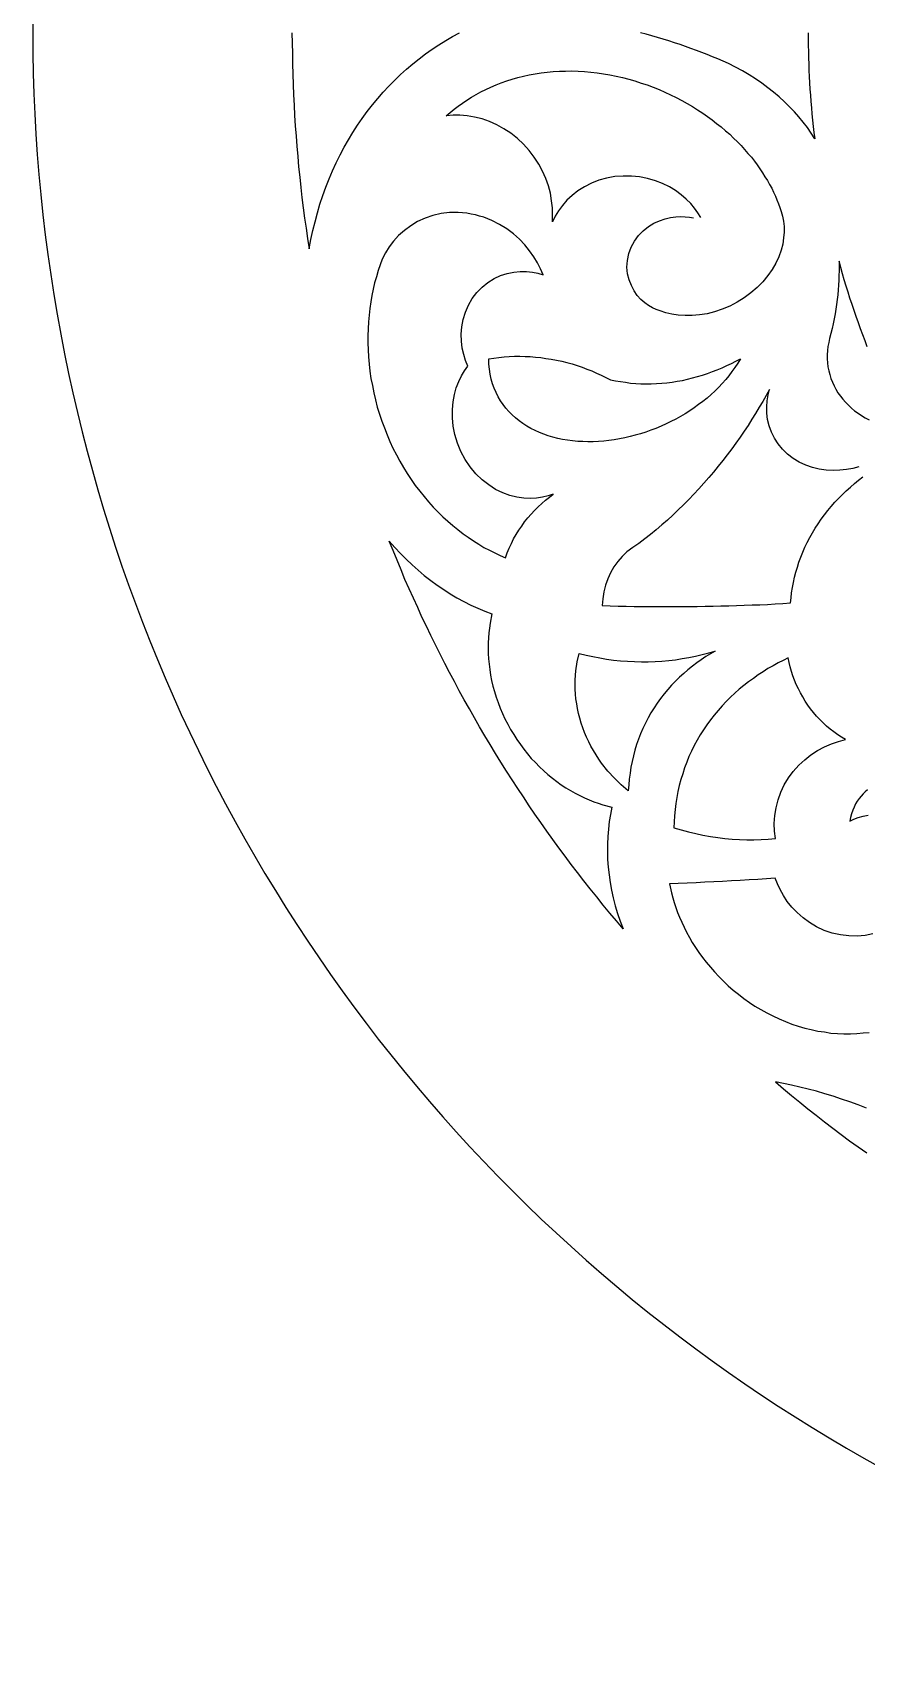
# Model space of a CAD drawing. Extents: x -1903 to -234, y -575 to 545.
# Drawn here: x -614.1 to -517.3, y -155.8 to 34.2 of the extents above; entities that cross this region are included whole.
import ezdxf

# ---------------------------------------------------------------- set-up
doc = ezdxf.new("R2010")
doc.units = 0
doc.layers.add('LAYER_1', color=18, linetype='CONTINUOUS')

msp = doc.modelspace()

# ---------------------------------------------------------------- linework, layer by layer
at = {"layer": 'LAYER_1'}
msp.add_lwpolyline([(-424.07, 224.18, 0.414214), (-614.07, 34.18, 0.414214), (-424.07, -155.82, 0.414214), (-234.07, 34.18, 0.414214)], format="xyb", close=True, dxfattribs=at)
for points in [[(-583.98, 34.17), (-583.96, 32.97), (-583.94, 31.78), (-583.92, 30.58), (-583.9, 29.38), (-583.85, 28.18), (-583.8, 26.99), (-583.74, 25.79), (-583.69, 24.59), (-583.61, 23.4), (-583.51, 22.2), (-583.42, 21.01), (-583.32, 19.81), (-583.21, 18.62), (-583.08, 17.43), (-582.95, 16.24), (-582.82, 15.05), (-582.68, 13.86), (-582.51, 12.67), (-582.34, 11.49), (-582.17, 10.3), (-582, 9.11), (-581.79, 10.18), (-581.56, 11.23), (-581.3, 12.26), (-581.03, 13.29), (-580.74, 14.29), (-580.4, 15.28), (-580.04, 16.26), (-579.66, 17.22), (-579.26, 18.17), (-578.84, 19.09), (-578.39, 20), (-577.91, 20.89), (-577.41, 21.76), (-576.9, 22.61), (-576.37, 23.44), (-575.82, 24.25), (-575.24, 25.04), (-574.64, 25.81), (-574.02, 26.55), (-573.39, 27.28), (-572.74, 27.98), (-572.07, 28.66), (-571.4, 29.32), (-570.69, 29.95), (-569.97, 30.56), (-569.23, 31.15), (-568.47, 31.72), (-567.71, 32.26), (-566.93, 32.77), (-566.14, 33.27), (-565.34, 33.73), (-564.53, 34.18)], [(-524.08, 34.18), (-524.06, 33.45), (-524.05, 32.72), (-524.04, 32), (-524.03, 31.27), (-524, 30.55), (-523.97, 29.82), (-523.93, 29.1), (-523.9, 28.38), (-523.86, 27.65), (-523.8, 26.93), (-523.74, 26.2), (-523.69, 25.48), (-523.63, 24.76), (-523.55, 24.04), (-523.47, 23.32), (-523.39, 22.6), (-523.31, 21.87), (-523.71, 22.53), (-524.15, 23.17), (-524.63, 23.79), (-525.14, 24.41), (-525.66, 25.01), (-526.22, 25.6), (-526.81, 26.17), (-527.43, 26.73), (-528.08, 27.27), (-528.75, 27.8), (-529.45, 28.32), (-530.17, 28.82), (-530.92, 29.3), (-531.69, 29.76), (-532.49, 30.2), (-533.32, 30.62), (-533.94, 30.88), (-534.54, 31.14), (-535.16, 31.39), (-535.78, 31.64), (-536.41, 31.88), (-537.03, 32.13), (-537.67, 32.35), (-538.3, 32.59), (-538.94, 32.8), (-539.59, 33.02), (-540.23, 33.23), (-540.88, 33.43), (-541.54, 33.63), (-542.2, 33.82), (-542.86, 34), (-543.52, 34.18)], [(-536.54, 12.74), (-536.86, 13.28), (-537.24, 13.82), (-537.69, 14.36), (-538.21, 14.88), (-538.8, 15.38), (-539.46, 15.86), (-540.18, 16.29), (-540.96, 16.68), (-541.8, 17.01), (-542.7, 17.27), (-543.63, 17.45), (-544.59, 17.55), (-545.55, 17.56), (-546.52, 17.49), (-547.46, 17.32), (-548.37, 17.06), (-549.23, 16.72), (-550.04, 16.31), (-550.79, 15.84), (-551.46, 15.31), (-552.07, 14.74), (-552.6, 14.14), (-553.05, 13.52), (-553.43, 12.89), (-553.74, 12.25), (-553.73, 13.04), (-553.76, 13.86), (-553.84, 14.69), (-553.99, 15.55), (-554.22, 16.41), (-554.53, 17.26), (-554.9, 18.12), (-555.34, 18.95), (-555.86, 19.76), (-556.45, 20.53), (-557.11, 21.25), (-557.82, 21.91), (-558.58, 22.52), (-559.38, 23.05), (-560.21, 23.51), (-561.06, 23.88), (-561.92, 24.18), (-562.79, 24.4), (-563.64, 24.55), (-564.48, 24.62), (-565.29, 24.62), (-566.07, 24.56), (-565.62, 24.93), (-565.17, 25.31), (-564.68, 25.67), (-564.19, 26.03), (-563.67, 26.37), (-563.15, 26.7), (-562.6, 27.01), (-562.05, 27.32), (-561.48, 27.6), (-560.9, 27.88), (-560.29, 28.13), (-559.69, 28.38), (-559.06, 28.59), (-558.42, 28.8), (-557.77, 28.98), (-557.11, 29.15), (-556.44, 29.29), (-555.76, 29.43), (-555.06, 29.52), (-554.37, 29.62), (-553.65, 29.67), (-552.94, 29.73), (-552.22, 29.74), (-551.49, 29.75), (-550.76, 29.72), (-550.03, 29.68), (-549.29, 29.61), (-548.55, 29.53), (-547.81, 29.41), (-547.08, 29.3), (-546.35, 29.14), (-545.61, 28.98), (-544.89, 28.78), (-544.17, 28.59), (-543.46, 28.35), (-542.75, 28.12), (-542.06, 27.85), (-541.37, 27.58), (-540.71, 27.28), (-540.04, 26.98), (-539.39, 26.65), (-538.74, 26.32), (-538.12, 25.97), (-537.49, 25.62), (-536.9, 25.24), (-536.31, 24.86), (-535.76, 24.47), (-535.21, 24.07), (-534.69, 23.66), (-534.15, 23.25), (-533.66, 22.82), (-533.17, 22.4), (-532.72, 21.96), (-532.26, 21.53), (-531.85, 21.09), (-531.44, 20.64), (-531.05, 20.19), (-530.66, 19.75), (-530.31, 19.29), (-529.97, 18.84), (-529.66, 18.39), (-529.35, 17.93), (-529.08, 17.48), (-528.79, 17.03), (-528.54, 16.58), (-528.3, 16.13), (-528.08, 15.68), (-527.87, 15.23), (-527.69, 14.78), (-527.51, 14.34), (-527.35, 13.9), (-527.19, 13.46), (-527.03, 12.91), (-526.92, 12.32), (-526.87, 11.7), (-526.86, 11.05), (-526.91, 10.37), (-527.02, 9.67), (-527.21, 8.94), (-527.48, 8.2), (-527.83, 7.46), (-528.25, 6.72), (-528.75, 6), (-529.33, 5.29), (-529.99, 4.62), (-530.71, 3.99), (-531.48, 3.42), (-532.3, 2.91), (-533.16, 2.47), (-534.03, 2.1), (-534.92, 1.8), (-535.8, 1.58), (-536.68, 1.44), (-537.53, 1.37), (-538.35, 1.37), (-539.14, 1.42), (-539.89, 1.54), (-540.59, 1.7), (-541.26, 1.9), (-541.69, 2.06), (-542.13, 2.27), (-542.58, 2.53), (-543.04, 2.85), (-543.48, 3.24), (-543.9, 3.7), (-544.27, 4.23), (-544.59, 4.84), (-544.85, 5.5), (-545.02, 6.22), (-545.1, 6.98), (-545.05, 7.77), (-544.88, 8.55), (-544.6, 9.3), (-544.23, 10.01), (-543.76, 10.65), (-543.21, 11.21), (-542.61, 11.69), (-541.98, 12.08), (-541.32, 12.37), (-540.68, 12.59), (-540.05, 12.74), (-539.44, 12.82), (-538.87, 12.85), (-538.34, 12.83), (-537.84, 12.78), (-537.39, 12.7)], [(-517.2, -2.25), (-517.46, -1.55), (-517.73, -0.85), (-517.99, -0.16), (-518.24, 0.54), (-518.49, 1.25), (-518.73, 1.96), (-518.97, 2.66), (-519.21, 3.37), (-519.43, 4.08), (-519.65, 4.79), (-519.87, 5.51), (-520.08, 6.22), (-520.28, 6.94), (-520.48, 7.66), (-520.48, 7.11), (-520.47, 6.56), (-520.49, 6.01), (-520.5, 5.46), (-520.53, 4.9), (-520.57, 4.35), (-520.63, 3.79), (-520.69, 3.23), (-520.77, 2.67), (-520.84, 2.11), (-520.94, 1.55), (-521.04, 0.98), (-521.16, 0.42), (-521.28, -0.15), (-521.43, -0.71), (-521.57, -1.28), (-521.68, -1.75), (-521.77, -2.23), (-521.83, -2.7), (-521.86, -3.18), (-521.86, -3.65), (-521.83, -4.12), (-521.77, -4.58), (-521.68, -5.03), (-521.56, -5.48), (-521.42, -5.92), (-521.25, -6.35), (-521.06, -6.77), (-520.84, -7.18), (-520.61, -7.58), (-520.33, -7.97), (-520.04, -8.34), (-519.73, -8.69), (-519.39, -9.04), (-519.04, -9.36), (-518.67, -9.67), (-518.28, -9.96), (-517.87, -10.24), (-517.44, -10.49), (-516.99, -10.72)], [(-518.18, -16.18), (-518.88, -16.37), (-519.62, -16.5), (-520.38, -16.59), (-521.17, -16.62), (-521.98, -16.58), (-522.78, -16.46), (-523.58, -16.27), (-524.35, -16), (-525.1, -15.64), (-525.8, -15.21), (-526.45, -14.71), (-527.04, -14.15), (-527.55, -13.52), (-527.98, -12.85), (-528.32, -12.15), (-528.59, -11.42), (-528.77, -10.69), (-528.86, -9.95), (-528.88, -9.23), (-528.83, -8.52), (-528.72, -7.85), (-528.56, -7.2), (-528.95, -7.89), (-529.33, -8.59), (-529.75, -9.28), (-530.16, -9.98), (-530.6, -10.67), (-531.04, -11.37), (-531.51, -12.06), (-531.97, -12.75), (-532.46, -13.43), (-532.94, -14.11), (-533.46, -14.78), (-533.97, -15.46), (-534.51, -16.12), (-535.04, -16.79), (-535.6, -17.44), (-536.16, -18.09), (-536.75, -18.73), (-537.33, -19.36), (-537.93, -19.98), (-538.53, -20.59), (-539.15, -21.19), (-539.77, -21.78), (-540.41, -22.36), (-541.05, -22.93), (-541.71, -23.48), (-542.37, -24.02), (-543.04, -24.54), (-543.72, -25.07), (-544.41, -25.56), (-545.11, -26.05), (-545.65, -26.57), (-546.15, -27.15), (-546.61, -27.79), (-547.01, -28.47), (-547.33, -29.18), (-547.59, -29.93), (-547.78, -30.7), (-547.91, -31.49), (-547.96, -32.28), (-547.04, -32.31), (-546.12, -32.34), (-545.2, -32.36), (-544.27, -32.38), (-543.35, -32.38), (-542.42, -32.38), (-541.5, -32.4), (-540.58, -32.4), (-539.67, -32.4), (-538.76, -32.4), (-537.85, -32.39), (-536.94, -32.38), (-536.03, -32.37), (-535.11, -32.35), (-534.2, -32.33), (-533.29, -32.3), (-532.39, -32.27), (-531.48, -32.24), (-530.58, -32.21), (-529.69, -32.18), (-528.79, -32.14), (-527.89, -32.09), (-527, -32.04), (-526.1, -31.98), (-526.04, -31.38), (-525.99, -30.79), (-525.89, -30.2), (-525.78, -29.6), (-525.64, -29), (-525.5, -28.41), (-525.31, -27.82), (-525.13, -27.23), (-524.91, -26.65), (-524.69, -26.08), (-524.44, -25.51), (-524.18, -24.95), (-523.88, -24.4), (-523.58, -23.85), (-523.24, -23.31), (-522.9, -22.78), (-522.54, -22.26), (-522.17, -21.75), (-521.78, -21.26), (-521.38, -20.77), (-520.96, -20.3), (-520.53, -19.84), (-520.09, -19.4), (-519.64, -18.96), (-519.17, -18.54), (-518.7, -18.13), (-518.22, -17.74), (-517.73, -17.35)], [(-517.16, -53.68), (-517.43, -53.9), (-517.69, -54.13), (-517.93, -54.39), (-518.16, -54.67), (-518.37, -54.98), (-518.56, -55.3), (-518.73, -55.66), (-518.89, -56.03), (-519.02, -56.43), (-519.14, -56.86), (-519.23, -57.31), (-518.77, -57.08), (-518.25, -56.89), (-517.7, -56.73), (-517.09, -56.62)], [(-516.55, -70.36), (-517.45, -70.55), (-518.39, -70.64), (-519.36, -70.62), (-520.32, -70.5), (-521.28, -70.28), (-522.21, -69.97), (-523.08, -69.55), (-523.9, -69.06), (-524.66, -68.51), (-525.35, -67.91), (-525.96, -67.27), (-526.49, -66.6), (-526.94, -65.92), (-527.32, -65.24), (-527.63, -64.57), (-527.88, -63.91), (-528.9, -63.99), (-529.91, -64.05), (-530.92, -64.11), (-531.94, -64.17), (-532.97, -64.23), (-533.99, -64.29), (-535.03, -64.35), (-536.06, -64.39), (-537.08, -64.44), (-538.11, -64.48), (-539.14, -64.52), (-540.18, -64.55), (-539.94, -65.63), (-539.78, -66.19), (-539.62, -66.74), (-539.43, -67.31), (-539.23, -67.88), (-538.99, -68.45), (-538.74, -69.02), (-538.46, -69.61), (-538.17, -70.19), (-537.84, -70.78), (-537.52, -71.36), (-537.14, -71.95), (-536.76, -72.53), (-536.33, -73.1), (-535.9, -73.67), (-535.42, -74.23), (-534.95, -74.79), (-534.43, -75.34), (-533.91, -75.88), (-533.34, -76.39), (-532.76, -76.9), (-532.15, -77.38), (-531.54, -77.87), (-530.89, -78.32), (-530.25, -78.76), (-529.56, -79.16), (-528.87, -79.55), (-528.15, -79.9), (-527.44, -80.25), (-526.7, -80.54), (-525.97, -80.84), (-525.22, -81.08), (-524.46, -81.31), (-523.7, -81.48), (-522.94, -81.65), (-522.18, -81.76), (-521.42, -81.88), (-520.67, -81.93), (-519.92, -81.98), (-519.17, -81.96), (-518.42, -81.94), (-517.7, -81.87), (-516.98, -81.8)], [(-517.3, -90.6), (-518.25, -90.23), (-519.21, -89.88), (-520.19, -89.55), (-521.15, -89.22), (-522.12, -88.92), (-523.1, -88.64), (-524.07, -88.39), (-525.04, -88.16), (-526, -87.94), (-526.94, -87.73), (-527.87, -87.56), (-526.94, -88.35), (-526, -89.14), (-525.05, -89.9), (-524.09, -90.66), (-523.14, -91.42), (-522.18, -92.18), (-521.2, -92.91), (-520.22, -93.64), (-519.25, -94.37), (-518.27, -95.1), (-517.27, -95.8)]]:
    msp.add_lwpolyline(points, dxfattribs=at)
for points in [[(-554.83, 6.09), (-555.12, 6.78), (-555.48, 7.48), (-555.91, 8.18), (-556.41, 8.87), (-556.96, 9.56), (-557.58, 10.22), (-558.28, 10.84), (-559.05, 11.42), (-559.89, 11.94), (-560.78, 12.39), (-561.72, 12.77), (-562.2, 12.91), (-562.69, 13.06), (-563.18, 13.15), (-563.68, 13.25), (-564.18, 13.29), (-564.69, 13.34), (-565.19, 13.33), (-565.69, 13.32), (-566.68, 13.2), (-567.63, 12.98), (-568.54, 12.67), (-569.4, 12.27), (-570.2, 11.79), (-570.94, 11.24), (-571.6, 10.64), (-572.18, 10), (-572.69, 9.33), (-573.13, 8.63), (-573.51, 7.93), (-573.75, 7.26), (-573.98, 6.58), (-574.19, 5.88), (-574.39, 5.17), (-574.54, 4.44), (-574.7, 3.71), (-574.82, 2.95), (-574.94, 2.19), (-575.03, 1.41), (-575.11, 0.63), (-575.15, -0.17), (-575.17, -0.97), (-575.16, -1.79), (-575.14, -2.61), (-575.09, -3.43), (-575.04, -4.26), (-574.93, -5.09), (-574.81, -5.92), (-574.65, -6.76), (-574.49, -7.59), (-574.29, -8.42), (-574.09, -9.25), (-573.83, -10.06), (-573.56, -10.87), (-573.25, -11.67), (-572.95, -12.47), (-572.61, -13.25), (-572.27, -14.03), (-571.86, -14.78), (-571.46, -15.53), (-571.03, -16.25), (-570.6, -16.97), (-570.14, -17.66), (-569.67, -18.35), (-569.16, -19), (-568.65, -19.64), (-568.12, -20.25), (-567.59, -20.85), (-567.04, -21.42), (-566.49, -21.98), (-565.91, -22.49), (-565.32, -23), (-564.72, -23.47), (-564.13, -23.94), (-563.52, -24.36), (-562.92, -24.78), (-562.31, -25.16), (-561.7, -25.53), (-561.07, -25.86), (-560.45, -26.18), (-559.83, -26.46), (-559.2, -26.74), (-558.99, -26.18), (-558.77, -25.63), (-558.51, -25.09), (-558.26, -24.55), (-557.96, -24.04), (-557.66, -23.53), (-557.32, -23.05), (-556.98, -22.56), (-556.61, -22.11), (-556.23, -21.66), (-555.83, -21.24), (-555.42, -20.82), (-554.99, -20.44), (-554.56, -20.06), (-554.1, -19.72), (-553.65, -19.37), (-554.25, -19.56), (-554.89, -19.71), (-555.58, -19.81), (-556.31, -19.85), (-557.07, -19.81), (-557.87, -19.7), (-558.69, -19.5), (-559.52, -19.2), (-560.34, -18.8), (-561.14, -18.29), (-561.91, -17.69), (-562.64, -16.98), (-563.31, -16.2), (-563.89, -15.33), (-564.38, -14.4), (-564.77, -13.44), (-565.07, -12.45), (-565.27, -11.47), (-565.36, -10.49), (-565.35, -9.55), (-565.27, -8.65), (-565.12, -7.8), (-564.91, -7.02), (-564.63, -6.29), (-564.31, -5.63), (-563.96, -5.03), (-563.58, -4.49), (-563.84, -3.85), (-564.05, -3.15), (-564.22, -2.4), (-564.32, -1.61), (-564.33, -0.78), (-564.26, 0.07), (-564.1, 0.92), (-563.85, 1.77), (-563.51, 2.58), (-563.07, 3.35), (-562.53, 4.06), (-561.91, 4.68), (-561.24, 5.22), (-560.52, 5.66), (-559.77, 6.01), (-559, 6.25), (-558.24, 6.41), (-557.49, 6.48), (-556.77, 6.47), (-556.08, 6.4), (-555.43, 6.27)], [(-531.93, -3.65), (-532.24, -4.15), (-532.56, -4.65), (-532.91, -5.14), (-533.26, -5.61), (-533.64, -6.07), (-534.04, -6.52), (-534.45, -6.96), (-534.89, -7.39), (-535.34, -7.8), (-535.8, -8.2), (-536.28, -8.59), (-536.78, -8.97), (-537.28, -9.33), (-537.8, -9.68), (-538.33, -10.02), (-538.88, -10.34), (-539.43, -10.64), (-539.99, -10.94), (-540.56, -11.21), (-541.14, -11.47), (-541.73, -11.72), (-542.32, -11.94), (-542.92, -12.15), (-543.52, -12.35), (-544.13, -12.52), (-544.74, -12.68), (-545.35, -12.82), (-545.96, -12.95), (-546.58, -13.05), (-547.19, -13.13), (-547.8, -13.2), (-548.41, -13.25), (-549.02, -13.27), (-549.63, -13.28), (-550.23, -13.26), (-550.82, -13.23), (-551.41, -13.18), (-552, -13.1), (-552.57, -13), (-553.14, -12.89), (-553.69, -12.75), (-554.24, -12.59), (-554.76, -12.4), (-555.27, -12.2), (-555.77, -11.97), (-556.25, -11.72), (-556.72, -11.45), (-557.17, -11.16), (-557.61, -10.85), (-558.03, -10.51), (-558.42, -10.16), (-558.8, -9.78), (-559.15, -9.38), (-559.47, -8.96), (-559.76, -8.52), (-560.03, -8.06), (-560.28, -7.57), (-560.5, -7.07), (-560.69, -6.55), (-560.85, -6.01), (-560.98, -5.45), (-561.07, -4.87), (-561.12, -4.27), (-561.14, -3.65), (-560.55, -3.57), (-559.96, -3.48), (-559.36, -3.43), (-558.76, -3.38), (-558.15, -3.36), (-557.55, -3.35), (-556.93, -3.37), (-556.32, -3.39), (-555.71, -3.45), (-555.1, -3.5), (-554.5, -3.6), (-553.89, -3.69), (-553.28, -3.81), (-552.67, -3.94), (-552.07, -4.09), (-551.47, -4.25), (-550.89, -4.44), (-550.31, -4.62), (-549.74, -4.84), (-549.17, -5.06), (-548.62, -5.3), (-548.08, -5.54), (-547.55, -5.81), (-547.02, -6.08), (-546.43, -6.19), (-545.85, -6.3), (-545.26, -6.38), (-544.67, -6.46), (-544.07, -6.5), (-543.48, -6.54), (-542.88, -6.55), (-542.27, -6.55), (-541.67, -6.52), (-541.07, -6.49), (-540.47, -6.42), (-539.86, -6.35), (-539.27, -6.25), (-538.67, -6.15), (-538.08, -6.01), (-537.48, -5.87), (-536.9, -5.71), (-536.32, -5.54), (-535.75, -5.34), (-535.18, -5.14), (-534.62, -4.92), (-534.06, -4.69), (-533.52, -4.44), (-532.98, -4.19), (-532.46, -3.92)], [(-572.7, -24.8), (-572.05, -25.53), (-571.39, -26.23), (-570.72, -26.91), (-570.04, -27.56), (-569.34, -28.19), (-568.62, -28.8), (-567.88, -29.37), (-567.13, -29.91), (-566.37, -30.43), (-565.61, -30.92), (-564.83, -31.38), (-564.04, -31.82), (-563.23, -32.22), (-562.42, -32.59), (-561.6, -32.93), (-560.77, -33.25), (-560.99, -34.32), (-561.07, -34.89), (-561.15, -35.45), (-561.19, -36.03), (-561.22, -36.62), (-561.21, -37.22), (-561.21, -37.83), (-561.16, -38.45), (-561.11, -39.07), (-561.03, -39.71), (-560.94, -40.34), (-560.81, -40.99), (-560.66, -41.63), (-560.47, -42.26), (-560.28, -42.91), (-560.05, -43.54), (-559.81, -44.18), (-559.54, -44.81), (-559.27, -45.44), (-558.94, -46.05), (-558.61, -46.66), (-558.24, -47.25), (-557.87, -47.83), (-557.47, -48.4), (-557.07, -48.96), (-556.64, -49.49), (-556.2, -50.02), (-555.73, -50.51), (-555.25, -50.99), (-554.76, -51.44), (-554.27, -51.89), (-553.76, -52.3), (-553.25, -52.71), (-552.73, -53.07), (-552.2, -53.43), (-551.66, -53.74), (-551.12, -54.05), (-550.58, -54.32), (-550.04, -54.59), (-549.5, -54.81), (-548.96, -55.04), (-548.43, -55.22), (-547.9, -55.4), (-546.84, -55.67), (-547.01, -56.51), (-547.15, -57.35), (-547.25, -58.21), (-547.32, -59.08), (-547.36, -59.96), (-547.37, -60.84), (-547.35, -61.73), (-547.28, -62.62), (-547.18, -63.51), (-547.04, -64.41), (-546.88, -65.31), (-546.69, -66.21), (-546.46, -67.12), (-546.18, -68.01), (-545.88, -68.9), (-545.54, -69.79), (-546.32, -68.87), (-547.1, -67.96), (-547.86, -67.03), (-548.61, -66.09), (-549.36, -65.16), (-550.11, -64.22), (-550.84, -63.27), (-551.56, -62.31), (-552.28, -61.35), (-553, -60.39), (-553.71, -59.43), (-554.4, -58.45), (-555.09, -57.46), (-555.78, -56.48), (-556.46, -55.5), (-557.12, -54.49), (-557.78, -53.49), (-558.44, -52.49), (-559.1, -51.49), (-559.72, -50.46), (-560.35, -49.44), (-560.98, -48.42), (-561.6, -47.39), (-562.2, -46.35), (-562.8, -45.31), (-563.39, -44.27), (-563.99, -43.23), (-564.56, -42.18), (-565.12, -41.11), (-565.68, -40.05), (-566.25, -38.99), (-566.79, -37.93), (-567.32, -36.85), (-567.85, -35.77), (-568.37, -34.69), (-568.89, -33.61), (-569.39, -32.52), (-569.88, -31.43), (-570.37, -30.33), (-570.87, -29.24), (-571.32, -28.13), (-571.78, -27.02), (-572.24, -25.91)], [(-534.86, -37.56), (-535.4, -37.88), (-535.94, -38.21), (-536.47, -38.57), (-537, -38.93), (-537.51, -39.32), (-538.02, -39.72), (-538.51, -40.15), (-539, -40.59), (-539.46, -41.05), (-539.92, -41.52), (-540.36, -42.02), (-540.79, -42.53), (-541.19, -43.06), (-541.58, -43.6), (-541.95, -44.16), (-542.31, -44.73), (-542.63, -45.32), (-542.96, -45.91), (-543.24, -46.53), (-543.52, -47.15), (-543.75, -47.78), (-543.98, -48.42), (-544.17, -49.07), (-544.35, -49.72), (-544.49, -50.39), (-544.64, -51.05), (-544.73, -51.73), (-544.83, -52.41), (-544.89, -53.09), (-544.94, -53.77), (-545.76, -53.08), (-546.56, -52.31), (-547.32, -51.48), (-548.04, -50.58), (-548.37, -50.11), (-548.69, -49.62), (-548.98, -49.11), (-549.28, -48.6), (-549.53, -48.08), (-549.79, -47.55), (-550.01, -47.01), (-550.23, -46.47), (-550.42, -45.91), (-550.58, -45.35), (-550.71, -44.79), (-550.84, -44.23), (-550.93, -43.67), (-551.02, -43.1), (-551.06, -42.55), (-551.11, -41.99), (-551.12, -40.91), (-551.03, -39.84), (-550.87, -38.81), (-550.64, -37.83), (-549.85, -38.02), (-549.06, -38.21), (-548.26, -38.36), (-547.46, -38.5), (-546.66, -38.6), (-545.85, -38.69), (-545.04, -38.75), (-544.24, -38.79), (-543.43, -38.8), (-542.63, -38.8), (-541.83, -38.77), (-541.04, -38.73), (-540.25, -38.64), (-539.47, -38.56), (-538.69, -38.44), (-537.91, -38.31), (-537.14, -38.14), (-536.37, -37.97), (-535.61, -37.76)], [(-526.38, -38.35), (-526.97, -38.65), (-527.56, -38.94), (-528.14, -39.27), (-528.73, -39.6), (-529.3, -39.96), (-529.87, -40.33), (-530.43, -40.73), (-530.98, -41.12), (-531.52, -41.55), (-532.06, -41.99), (-532.57, -42.45), (-533.09, -42.92), (-533.57, -43.42), (-534.06, -43.92), (-534.52, -44.45), (-534.98, -44.98), (-535.4, -45.55), (-535.83, -46.11), (-536.22, -46.7), (-536.6, -47.29), (-536.95, -47.91), (-537.29, -48.53), (-537.6, -49.16), (-537.9, -49.8), (-538.16, -50.46), (-538.41, -51.12), (-538.63, -51.79), (-538.84, -52.47), (-539.02, -53.16), (-539.19, -53.85), (-539.31, -54.55), (-539.44, -55.26), (-539.51, -55.96), (-539.58, -56.66), (-539.61, -57.36), (-539.64, -58.07), (-538.8, -58.31), (-537.96, -58.55), (-537.12, -58.74), (-536.28, -58.93), (-535.42, -59.07), (-534.57, -59.2), (-533.72, -59.29), (-532.88, -59.38), (-532.03, -59.42), (-531.19, -59.46), (-530.36, -59.45), (-529.52, -59.44), (-528.69, -59.38), (-527.86, -59.31), (-527.97, -58.45), (-528, -57.56), (-527.94, -56.65), (-527.79, -55.74), (-527.56, -54.83), (-527.24, -53.95), (-526.84, -53.09), (-526.35, -52.28), (-525.79, -51.52), (-525.16, -50.81), (-524.47, -50.17), (-523.74, -49.6), (-522.97, -49.1), (-522.17, -48.68), (-521.36, -48.33), (-520.55, -48.05), (-519.74, -47.84), (-520.19, -47.55), (-520.64, -47.27), (-521.08, -46.95), (-521.51, -46.63), (-521.92, -46.27), (-522.32, -45.9), (-522.7, -45.51), (-523.08, -45.11), (-523.43, -44.69), (-523.78, -44.27), (-524.1, -43.82), (-524.42, -43.37), (-524.69, -42.89), (-524.97, -42.42), (-525.2, -41.93), (-525.44, -41.43), (-525.64, -40.93), (-525.84, -40.43), (-526.01, -39.92), (-526.16, -39.4), (-526.27, -38.88)]]:
    msp.add_lwpolyline(points, close=True, dxfattribs=at)

doc.saveas('drawing.dxf')
